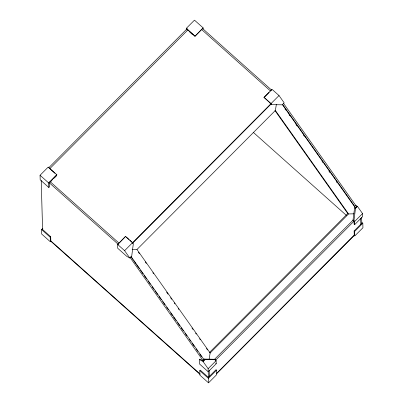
<?xml version="1.0" encoding="UTF-8"?>
<svg xmlns="http://www.w3.org/2000/svg" width="403" height="403" viewBox="0 0 403 403"><rect width="100%" height="100%" fill="white"/><g stroke="black" fill="none" stroke-linecap="round" stroke-linejoin="round"><path stroke-width="0.6" d="M354.63 224.667L354.544 221.61L353.915 220.718L355.517 208.376L357.476 206.412L362.544 213.575L362.629 216.638L354.63 224.667L354.111 224.209L354.025 221.146M362.544 213.575L354.544 221.61L352.993 220.219L354.6 207.888L355.088 207.399L355.698 207.721L356.68 206.739M209.147 359.108L210.144 353.003L348.56 213.953L354.041 213.807M132.088 249.638L136.96 249.507L275.375 110.462L276.372 104.352M40.058 175.265L48.224 167.064L56.858 174.766L49.191 182.705L49.312 186.992L48.823 187.481L40.189 179.783L40.058 175.265L48.698 182.967L48.823 187.481M186.357 30.044L186.312 28.346L194.473 20.15L203.107 27.852L203.137 28.981M48.758 167.744L187.269 28.608M49.781 168.681L187.874 29.963L188.403 30.885L188.392 30.427M48.698 182.967L56.858 174.766M186.836 29.041L194.951 36.28L203.107 27.852M194.951 36.28L202.623 28.573M52.002 180.353L50.672 181.688L50.662 181.229M54.219 178.126L56.435 175.899M42.582 229.509L50.702 236.747L50.828 241.266L50.34 241.76L41.7 234.057L41.574 229.539L42.864 228.244M50.34 241.76L50.214 237.241L50.702 236.747M117.6 244.425L125.6 236.39L132.602 242.636L133.338 243.669L131.731 256.011L129.776 257.975L126.869 256.424L117.706 248.253L117.6 244.425L124.603 250.671L129.776 257.975M270.947 104.196L270.932 103.737L264.015 97.345L272.015 89.31L279.017 95.556L284.186 102.861L282.226 104.83L271.748 104.629L270.025 103.375M118.099 244.163L119.076 243.18M119.565 242.687L125.6 236.39M264.02 97.571L269.199 92.373M270.549 91.013L271.531 90.03M124.603 250.671L132.602 242.636M271.748 104.629L271.018 103.591L279.017 95.556M132.184 243.11L270.831 103.833M132.663 243.105L270.806 104.327M199.46 359.597L199.948 359.103L203.243 360.871L204.225 359.884L203.616 359.562L204.104 359.068L214.577 359.269L216.129 360.655L216.215 363.718L208.215 371.752L199.581 364.05L199.46 359.597L203.062 361.526L208.129 368.69L208.381 377.757M203.062 361.526L205.021 359.562L215.499 359.763M199.767 370.634L200.256 370.14L208.371 377.379L216.043 369.672L216.562 370.135L216.688 374.654L208.527 382.85L199.893 375.148L199.767 370.634L208.401 378.331L208.527 382.85M214.265 359.577L353.3 219.912M215.343 360.458L354.297 220.874M208.129 368.69L216.129 360.655L214.577 359.269M361.904 222.411L362.811 223.217L362.942 227.735L354.776 235.936L354.262 235.473L354.136 230.954L361.803 223.247M208.401 378.331L216.562 370.135M354.776 235.936L354.65 231.418L362.811 223.217M216.471 373.495L354.383 234.954M216.482 373.878L354.393 235.337M347.371 213.313L348.56 213.953L275.375 110.462M355.416 205.308L357.476 206.412M354.6 207.888L355.517 208.376M204.104 359.068L205.021 359.562M352.993 220.219L353.915 220.718M202.477 28.442L271.405 89.919M201.5 29.429L270.438 90.917M264.015 97.345L271.018 103.591M186.312 28.346L194.946 36.048M189.808 32.139L192.155 34.23M253.391 132.441L346.384 215.378M354.136 230.954L354.65 231.418M49.09 168.066L54.989 173.325M126.527 237.443L128.829 239.493M129.751 240.314L132.511 242.782L132.532 243.241M50.027 181.592L118.966 243.08M49.045 182.574L118.442 244.47M215.696 363.254L216.215 363.718M41.574 229.539L50.214 237.241M50.682 240.767L200.034 373.974M50.692 241.15L200.044 374.357M283.521 103.37L356.816 206.935M282.538 104.352L355.839 207.923M282.553 104.825L355.164 207.5M285.027 109.017L285.752 110.044M289.022 114.664L289.747 115.691M295.918 124.421L297.006 125.958M303.54 135.201L304.27 136.229M322.057 161.381L322.783 162.409M328.954 171.139L330.047 172.68M336.581 181.919L337.306 182.947M274.942 110.548L347.764 213.53L209.348 352.575L210.144 353.003L136.96 249.507M138.335 252.152L139.423 253.694M145.221 261.89L146.309 263.426M152.828 272.65L153.553 273.672M166.595 292.12L168.046 294.165M170.58 297.752L171.668 299.288M174.207 302.875L174.927 303.902M178.191 308.512L178.917 309.539M191.959 327.982L193.047 329.518M195.581 333.105L196.306 334.132M199.566 338.742L200.291 339.764M206.452 348.474L207.535 350.011M131.066 256.52L204.366 360.086M131.081 256.988L132.894 259.552M133.62 260.58L135.801 263.658M136.526 264.685L139.428 268.796M140.521 270.332L143.06 273.929M144.148 275.471L146.692 279.062M148.143 281.118L150.319 284.196M152.138 286.765L153.951 289.329M155.039 290.87L157.583 294.462M159.034 296.517L161.215 299.6M162.666 301.651L164.842 304.733M166.661 307.298L168.474 309.867M170.65 312.945L172.469 315.514M173.557 317.055L176.096 320.647M177.552 322.702L179.728 325.78M181.179 327.835L183.36 330.913M185.173 333.483L186.987 336.047M189.168 339.13L190.619 341.185M192.07 343.235L194.251 346.318M196.065 348.882L197.883 351.451M199.697 354.015L201.51 356.584M130.083 257.502L203.384 361.068M361.642 217.363L361.818 223.625M360.66 218.25L360.836 224.607M209.182 370.412L209.364 376.77M50.168 181.718L50.184 182.181M41.217 180.468L42.597 229.891"/></g></svg>
